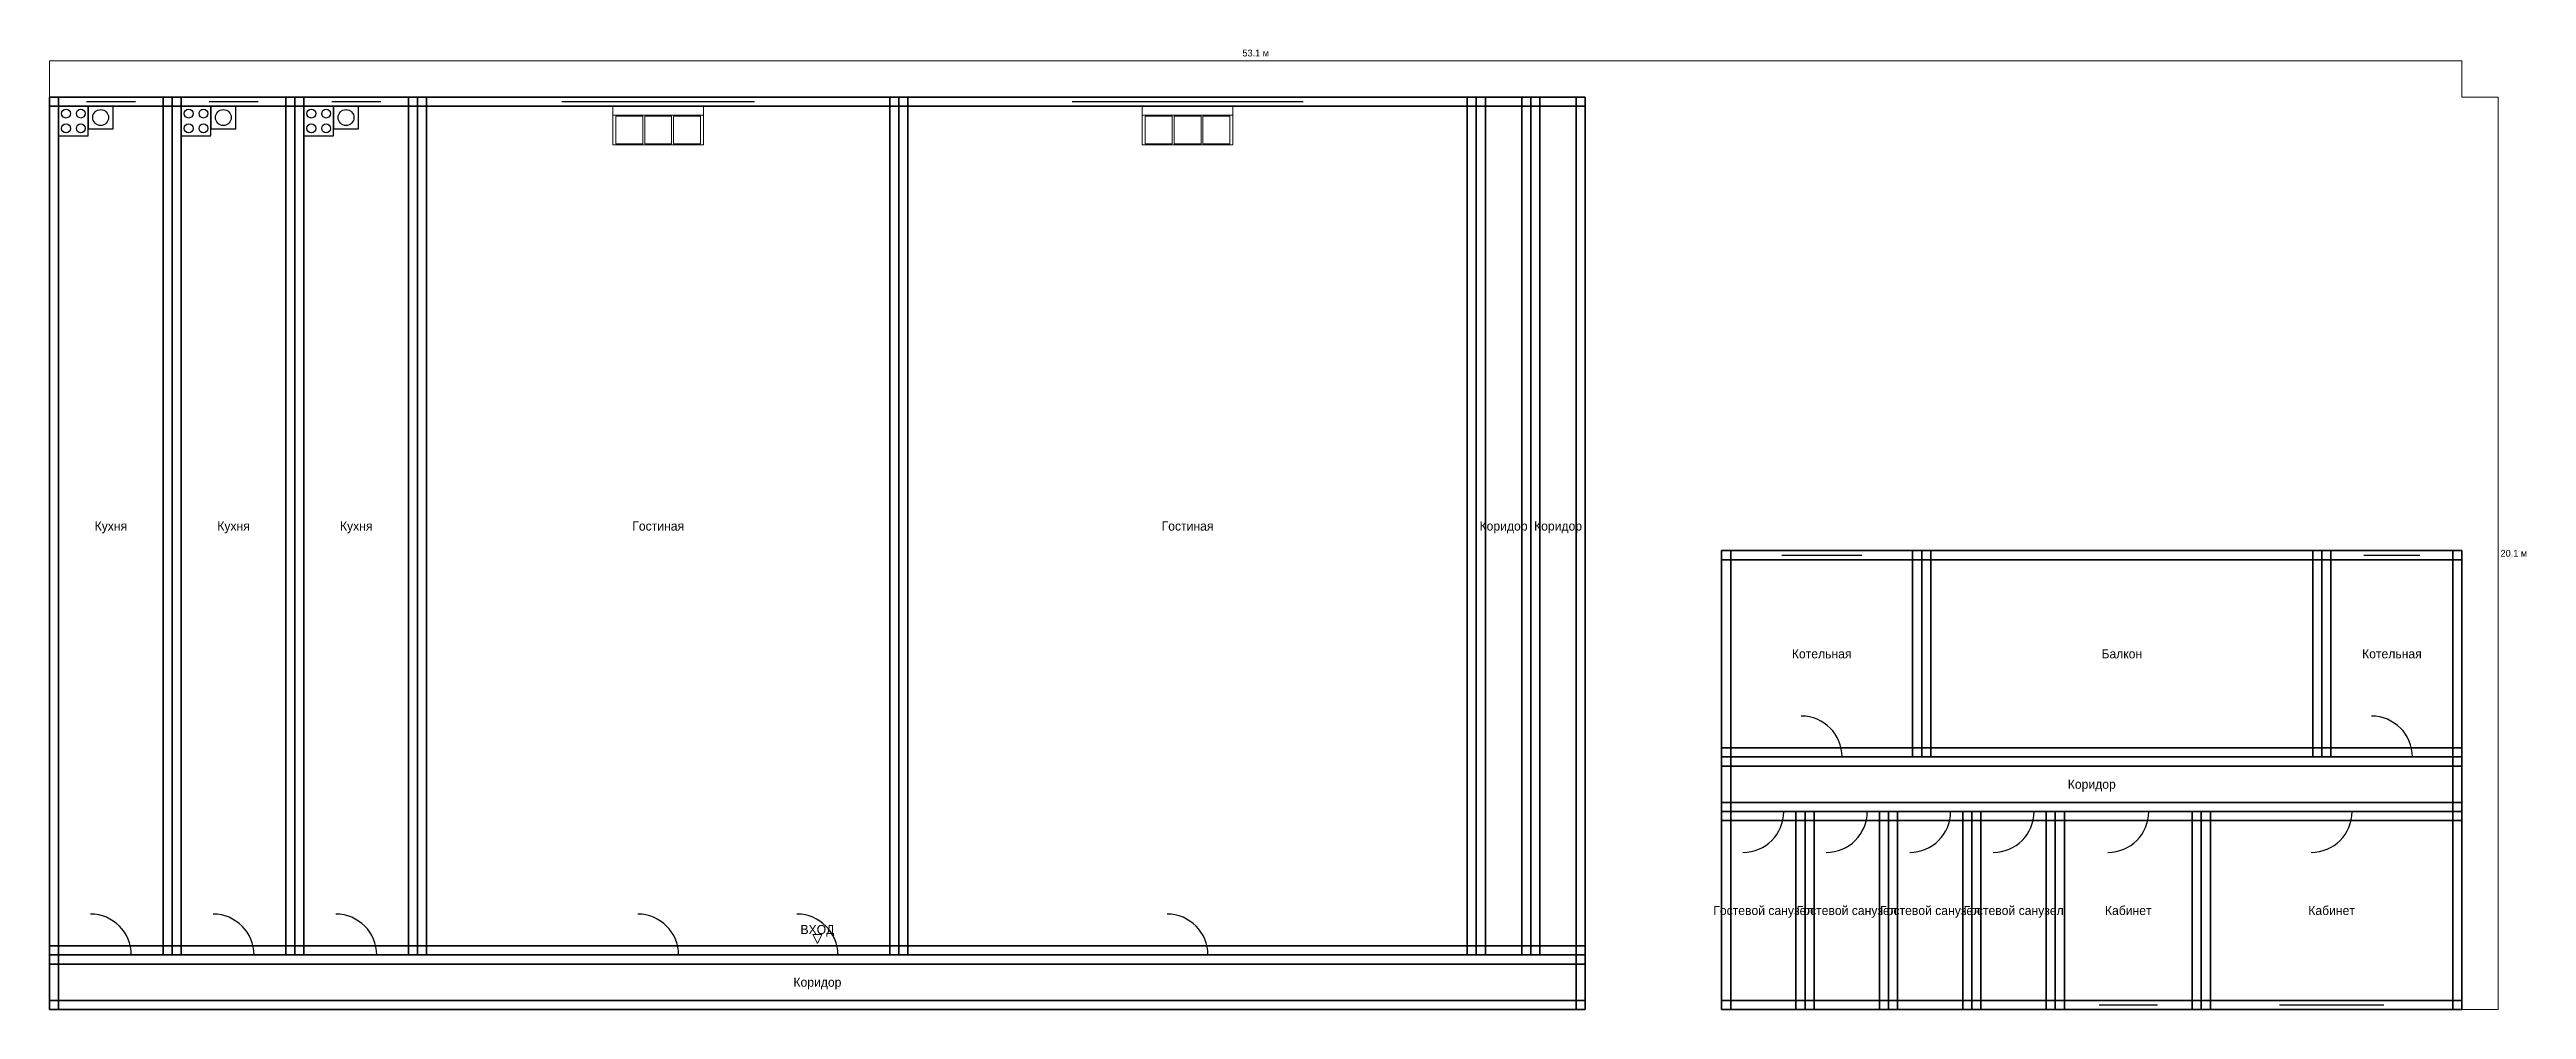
# Model space of a CAD drawing. Header units: metres. Extents: x 0 to 5451, y 0 to 2113.
import ezdxf
from ezdxf.enums import TextEntityAlignment as Align

# ---------------------------------------------------------------- set-up
doc = ezdxf.new("R2010")
doc.units = ezdxf.units.M
for name, color, linetype, lineweight in [('Двери', 7, 'Continuous', 25), ('Мебель', 7, 'Continuous', 18), ('Окна', 7, 'Continuous', 25), ('Размеры', 1, 'Continuous', 13), ('Стены', 7, 'Continuous', 35), ('Текст', 7, 'Continuous', 13)]:
    doc.layers.add(name, color=color, linetype=linetype, lineweight=lineweight)

msp = doc.modelspace()

# ---------------------------------------------------------------- linework, layer by layer
at = {"layer": 'Двери'}
for p, q in [((3855.3, 555.8), (3945.3, 555.8)), ((5110.3, 555.8), (5200.3, 555.8)), ((3726.9, 435.8), (3816.9, 435.8)), ((3910.5, 435.8), (4000.5, 435.8)), ((4094.1, 435.8), (4184.1, 435.8)), ((4277.7, 435.8), (4367.7, 435.8)), ((4530.05, 435.8), (4620.05, 435.8)), ((4977.55, 435.8), (5067.55, 435.8)), ((90, 120), (180, 120)), ((360, 120), (450, 120)), ((630, 120), (720, 120)), ((1294.55, 120), (1384.55, 120)), ((1645.05, 120), (1735.05, 120)), ((2459.6, 120), (2549.6, 120))]:
    msp.add_line(p, q, dxfattribs=at)
for centre, start, end in [((3855.3, 555.8), 0, 90), ((5110.3, 555.8), 0, 90), ((3726.9, 435.8), 270, 360), ((3910.5, 435.8), 270, 360), ((4094.1, 435.8), 270, 360), ((4277.7, 435.8), 270, 360), ((4530.05, 435.8), 270, 360), ((4977.55, 435.8), 270, 360), ((90, 120), 0, 90), ((360, 120), 0, 90), ((630, 120), 0, 90), ((1294.55, 120), 0, 90), ((1645.05, 120), 0, 90), ((2459.6, 120), 0, 90)]:
    msp.add_arc(centre, 90, start, end, dxfattribs=at)
at = {"layer": 'Мебель'}
for p, q in [((1239.55, 1968.3), (1439.55, 1968.3)), ((2404.6, 1968.3), (2604.6, 1968.3))]:
    msp.add_line(p, q, dxfattribs=at)
for points in [[(1239.55, 1903.3), (1439.55, 1903.3), (1439.55, 1988.3), (1239.55, 1988.3), (1239.55, 1903.3)], [(1246.55, 1905.3), (1305.88, 1905.3), (1305.88, 1966.3), (1246.55, 1966.3), (1246.55, 1905.3)], [(1309.88, 1905.3), (1369.22, 1905.3), (1369.22, 1966.3), (1309.88, 1966.3), (1309.88, 1905.3)], [(1373.22, 1905.3), (1432.55, 1905.3), (1432.55, 1966.3), (1373.22, 1966.3), (1373.22, 1905.3)], [(2404.6, 1903.3), (2604.6, 1903.3), (2604.6, 1988.3), (2404.6, 1988.3), (2404.6, 1903.3)], [(2411.6, 1905.3), (2470.93, 1905.3), (2470.93, 1966.3), (2411.6, 1966.3), (2411.6, 1905.3)], [(2474.93, 1905.3), (2534.27, 1905.3), (2534.27, 1966.3), (2474.93, 1966.3), (2474.93, 1905.3)], [(2538.27, 1905.3), (2597.6, 1905.3), (2597.6, 1966.3), (2538.27, 1966.3), (2538.27, 1905.3)]]:
    msp.add_lwpolyline(points, dxfattribs=at)
at = {"layer": 'Окна'}
for p, q in [((81, 2008.3), (189, 2008.3)), ((81, 1998.3), (189, 1998.3)), ((81, 1988.3), (189, 1988.3)), ((351, 2008.3), (459, 2008.3)), ((351, 1998.3), (459, 1998.3)), ((351, 1988.3), (459, 1988.3)), ((621, 2008.3), (729, 2008.3)), ((621, 1998.3), (729, 1998.3)), ((621, 1988.3), (729, 1988.3)), ((1127.73, 2008.3), (1551.37, 2008.3)), ((1127.73, 1998.3), (1551.37, 1998.3)), ((1127.73, 1988.3), (1551.37, 1988.3)), ((2250.4, 2008.3), (2758.8, 2008.3)), ((2250.4, 1998.3), (2758.8, 1998.3)), ((2250.4, 1988.3), (2758.8, 1988.3)), ((3812.22, 1010), (3988.38, 1010)), ((3812.22, 1000), (3988.38, 1000)), ((3812.22, 990), (3988.38, 990)), ((5093.66, 1010), (5216.94, 1010)), ((5093.66, 1000), (5216.94, 1000)), ((5093.66, 990), (5216.94, 990)), ((4510.79, 20), (4639.31, 20)), ((4510.79, 10), (4639.31, 10)), ((4510.79, 0), (4639.31, 0)), ((4907.81, 20), (5137.29, 20)), ((4907.81, 10), (5137.29, 10)), ((4907.81, 0), (5137.29, 0))]:
    msp.add_line(p, q, dxfattribs=at)
at = {"layer": 'Размеры', "color": 1}
for p, q in [((0, 2088.3), (5309.4, 2088.3)), ((0, 2008.3), (0, 2088.3)), ((5309.4, 2008.3), (5309.4, 2088.3)), ((5309.4, 2008.3), (5389.4, 2008.3)), ((5389.4, 0), (5389.4, 2008.3)), ((5309.4, 0), (5389.4, 0))]:
    msp.add_line(p, q, dxfattribs=at)
at = {"layer": 'Сантехника'}
for points in [[(20, 1923.3), (85, 1923.3), (85, 1988.3), (20, 1988.3), (20, 1923.3)], [(85, 1938.3), (140, 1938.3), (140, 1988.3), (85, 1988.3), (85, 1938.3)], [(290, 1923.3), (355, 1923.3), (355, 1988.3), (290, 1988.3), (290, 1923.3)], [(355, 1938.3), (410, 1938.3), (410, 1988.3), (355, 1988.3), (355, 1938.3)], [(560, 1923.3), (625, 1923.3), (625, 1988.3), (560, 1988.3), (560, 1923.3)], [(625, 1938.3), (680, 1938.3), (680, 1988.3), (625, 1988.3), (625, 1938.3)]]:
    msp.add_lwpolyline(points, dxfattribs=at)
for centre, radius in [((36.25, 1972.05), 9.75), ((68.75, 1972.05), 9.75), ((112.5, 1963.3), 17.5), ((306.25, 1972.05), 9.75), ((338.75, 1972.05), 9.75), ((382.5, 1963.3), 17.5), ((576.25, 1972.05), 9.75), ((608.75, 1972.05), 9.75), ((652.5, 1963.3), 17.5), ((36.25, 1939.55), 9.75), ((68.75, 1939.55), 9.75), ((306.25, 1939.55), 9.75), ((338.75, 1939.55), 9.75), ((576.25, 1939.55), 9.75), ((608.75, 1939.55), 9.75)]:
    msp.add_circle(centre, radius, dxfattribs=at)
at = {"layer": 'Стены'}
for p, q in [((270, 2008.3), (0, 2008.3)), ((0, 2008.3), (0, 120)), ((270, 1988.3), (0, 1988.3)), ((20, 2008.3), (20, 120)), ((250, 120), (250, 2008.3)), ((270, 120), (270, 2008.3)), ((540, 2008.3), (270, 2008.3)), ((270, 2008.3), (270, 120)), ((540, 1988.3), (270, 1988.3)), ((290, 2008.3), (290, 120)), ((520, 120), (520, 2008.3)), ((540, 120), (540, 2008.3)), ((810, 2008.3), (540, 2008.3)), ((540, 2008.3), (540, 120)), ((810, 1988.3), (540, 1988.3)), ((560, 2008.3), (560, 120)), ((790, 120), (790, 2008.3)), ((810, 120), (810, 2008.3)), ((1869.1, 2008.3), (810, 2008.3)), ((810, 2008.3), (810, 120)), ((1869.1, 1988.3), (810, 1988.3)), ((830, 2008.3), (830, 120)), ((1849.1, 120), (1849.1, 2008.3)), ((1869.1, 120), (1869.1, 2008.3)), ((3140.1, 2008.3), (1869.1, 2008.3)), ((1869.1, 2008.3), (1869.1, 120)), ((3140.1, 1988.3), (1869.1, 1988.3)), ((1889.1, 2008.3), (1889.1, 120)), ((3120.1, 120), (3120.1, 2008.3)), ((3140.1, 120), (3140.1, 2008.3)), ((3260.1, 2008.3), (3140.1, 2008.3)), ((3140.1, 2008.3), (3140.1, 120)), ((3260.1, 1988.3), (3140.1, 1988.3)), ((3160.1, 2008.3), (3160.1, 120)), ((3240.1, 120), (3240.1, 2008.3)), ((3260.1, 120), (3260.1, 2008.3)), ((3380.1, 2008.3), (3260.1, 2008.3)), ((3260.1, 2008.3), (3260.1, 120)), ((3380.1, 1988.3), (3260.1, 1988.3)), ((3280.1, 2008.3), (3280.1, 120)), ((3360.1, 120), (3360.1, 2008.3)), ((3380.1, 120), (3380.1, 2008.3)), ((4120.5, 1010), (3680.1, 1010)), ((3680.1, 1010), (3680.1, 555.8)), ((4120.5, 990), (3680.1, 990)), ((3700.1, 1010), (3700.1, 555.8)), ((4100.5, 555.8), (4100.5, 1010)), ((4120.5, 555.8), (4120.5, 1010)), ((5001.2, 1010), (4120.5, 1010)), ((4120.5, 1010), (4120.5, 555.8)), ((5001.2, 990), (4120.5, 990)), ((4140.5, 1010), (4140.5, 555.8)), ((4981.2, 555.8), (4981.2, 1010)), ((5001.2, 555.8), (5001.2, 1010)), ((5309.4, 1010), (5001.2, 1010)), ((5001.2, 1010), (5001.2, 555.8)), ((5309.4, 990), (5001.2, 990)), ((5021.2, 1010), (5021.2, 555.8)), ((5289.4, 555.8), (5289.4, 1010)), ((5309.4, 555.8), (5309.4, 1010)), ((3680.1, 575.8), (4120.5, 575.8)), ((5309.4, 555.8), (3680.1, 555.8)), ((3680.1, 555.8), (3680.1, 435.8)), ((3680.1, 555.8), (4120.5, 555.8)), ((3700.1, 555.8), (3700.1, 435.8)), ((4120.5, 575.8), (5001.2, 575.8)), ((4120.5, 555.8), (5001.2, 555.8)), ((5001.2, 575.8), (5309.4, 575.8)), ((5001.2, 555.8), (5309.4, 555.8)), ((5289.4, 435.8), (5289.4, 555.8)), ((5309.4, 435.8), (5309.4, 555.8)), ((5309.4, 535.8), (3680.1, 535.8)), ((3680.1, 455.8), (5309.4, 455.8)), ((3863.7, 435.8), (3680.1, 435.8)), ((3680.1, 435.8), (3680.1, 0)), ((3680.1, 435.8), (5309.4, 435.8)), ((3863.7, 415.8), (3680.1, 415.8)), ((3700.1, 435.8), (3700.1, 0)), ((3843.7, 0), (3843.7, 435.8)), ((3863.7, 0), (3863.7, 435.8)), ((4047.3, 435.8), (3863.7, 435.8)), ((3863.7, 435.8), (3863.7, 0)), ((4047.3, 415.8), (3863.7, 415.8)), ((3883.7, 435.8), (3883.7, 0)), ((4027.3, 0), (4027.3, 435.8)), ((4047.3, 0), (4047.3, 435.8)), ((4230.9, 435.8), (4047.3, 435.8)), ((4047.3, 435.8), (4047.3, 0)), ((4230.9, 415.8), (4047.3, 415.8)), ((4067.3, 435.8), (4067.3, 0)), ((4210.9, 0), (4210.9, 435.8)), ((4230.9, 0), (4230.9, 435.8)), ((4414.5, 435.8), (4230.9, 435.8)), ((4230.9, 435.8), (4230.9, 0)), ((4414.5, 415.8), (4230.9, 415.8)), ((4250.9, 435.8), (4250.9, 0)), ((4394.5, 0), (4394.5, 435.8)), ((4735.7, 435.8), (4414.4, 435.8)), ((4414.4, 435.8), (4414.4, 0)), ((4735.7, 415.8), (4414.4, 415.8)), ((4414.5, 0), (4414.5, 435.8)), ((4434.4, 435.8), (4434.4, 0)), ((4715.7, 0), (4715.7, 435.8)), ((4735.7, 0), (4735.7, 435.8)), ((5309.4, 435.8), (4735.7, 435.8)), ((4735.7, 435.8), (4735.7, 0)), ((5309.4, 415.8), (4735.7, 415.8)), ((4755.7, 435.8), (4755.7, 0)), ((5289.4, 0), (5289.4, 435.8)), ((5309.4, 0), (5309.4, 435.8)), ((0, 140), (270, 140)), ((3380.1, 120), (0, 120)), ((0, 120), (0, 0)), ((0, 120), (270, 120)), ((20, 120), (20, 0)), ((270, 140), (540, 140)), ((270, 120), (540, 120)), ((540, 140), (810, 140)), ((540, 120), (810, 120)), ((810, 140), (1869.1, 140)), ((810, 120), (1869.1, 120)), ((1869.1, 140), (3140.1, 140)), ((1869.1, 120), (3140.1, 120)), ((3140.1, 140), (3260.1, 140)), ((3140.1, 120), (3260.1, 120)), ((3260.1, 140), (3380.1, 140)), ((3260.1, 120), (3380.1, 120)), ((3360.1, 0), (3360.1, 120)), ((3380.1, 0), (3380.1, 120)), ((3380.1, 100), (0, 100)), ((0, 20), (3380.1, 20)), ((0, 0), (3380.1, 0)), ((3680.1, 20), (3863.7, 20)), ((3680.1, 0), (3863.7, 0)), ((3863.7, 20), (4047.3, 20)), ((3863.7, 0), (4047.3, 0)), ((4047.3, 20), (4230.9, 20)), ((4047.3, 0), (4230.9, 0)), ((4230.9, 20), (4414.5, 20)), ((4230.9, 0), (4414.5, 0)), ((4414.4, 20), (4735.7, 20)), ((4414.4, 0), (4735.7, 0)), ((4735.7, 20), (5309.4, 20)), ((4735.7, 0), (5309.4, 0))]:
    msp.add_line(p, q, dxfattribs=at)
at = {"layer": 'Текст', "color": 3}
msp.add_lwpolyline([(1690.05, 145), (1680.05, 165), (1700.05, 165), (1690.05, 145)], dxfattribs=at)

# ---------------------------------------------------------------- texts
at = {"layer": 'Размеры', "color": 1}
msp.add_text('53.1 м', height=15, dxfattribs=at).set_placement((2654.7, 2093.3), align=Align.BOTTOM_CENTER)
msp.add_text('20.1 м', height=15, dxfattribs=at).set_placement((5394.4, 1004.15), align=Align.MIDDLE_LEFT)
at = {"layer": 'Текст'}
for s, p in [('Кухня', (135, 1064.15)), ('Кухня', (405, 1064.15)), ('Кухня', (675, 1064.15)), ('Гостиная', (1339.55, 1064.15)), ('Гостиная', (2504.6, 1064.15)), ('Коридор', (3200.1, 1064.15)), ('Коридор', (3320.1, 1064.15)), ('Котельная', (3900.3, 782.9)), ('Балкон', (4560.85, 782.9)), ('Котельная', (5155.3, 782.9)), ('Коридор', (4494.75, 495.8)), ('Гостевой санузел', (3771.9, 217.9)), ('Гостевой санузел', (3955.5, 217.9)), ('Гостевой санузел', (4139.1, 217.9)), ('Гостевой санузел', (4322.7, 217.9)), ('Кабинет', (4575.05, 217.9)), ('Кабинет', (5022.55, 217.9)), ('Коридор', (1690.05, 60))]:
    msp.add_text(s, height=20, dxfattribs=at).set_placement(p, align=Align.MIDDLE_CENTER)
at = {"layer": 'Текст', "color": 3}
msp.add_text('ВХОД', height=20, dxfattribs=at).set_placement((1690.05, 160), align=Align.BOTTOM_CENTER)

doc.saveas('drawing.dxf')
